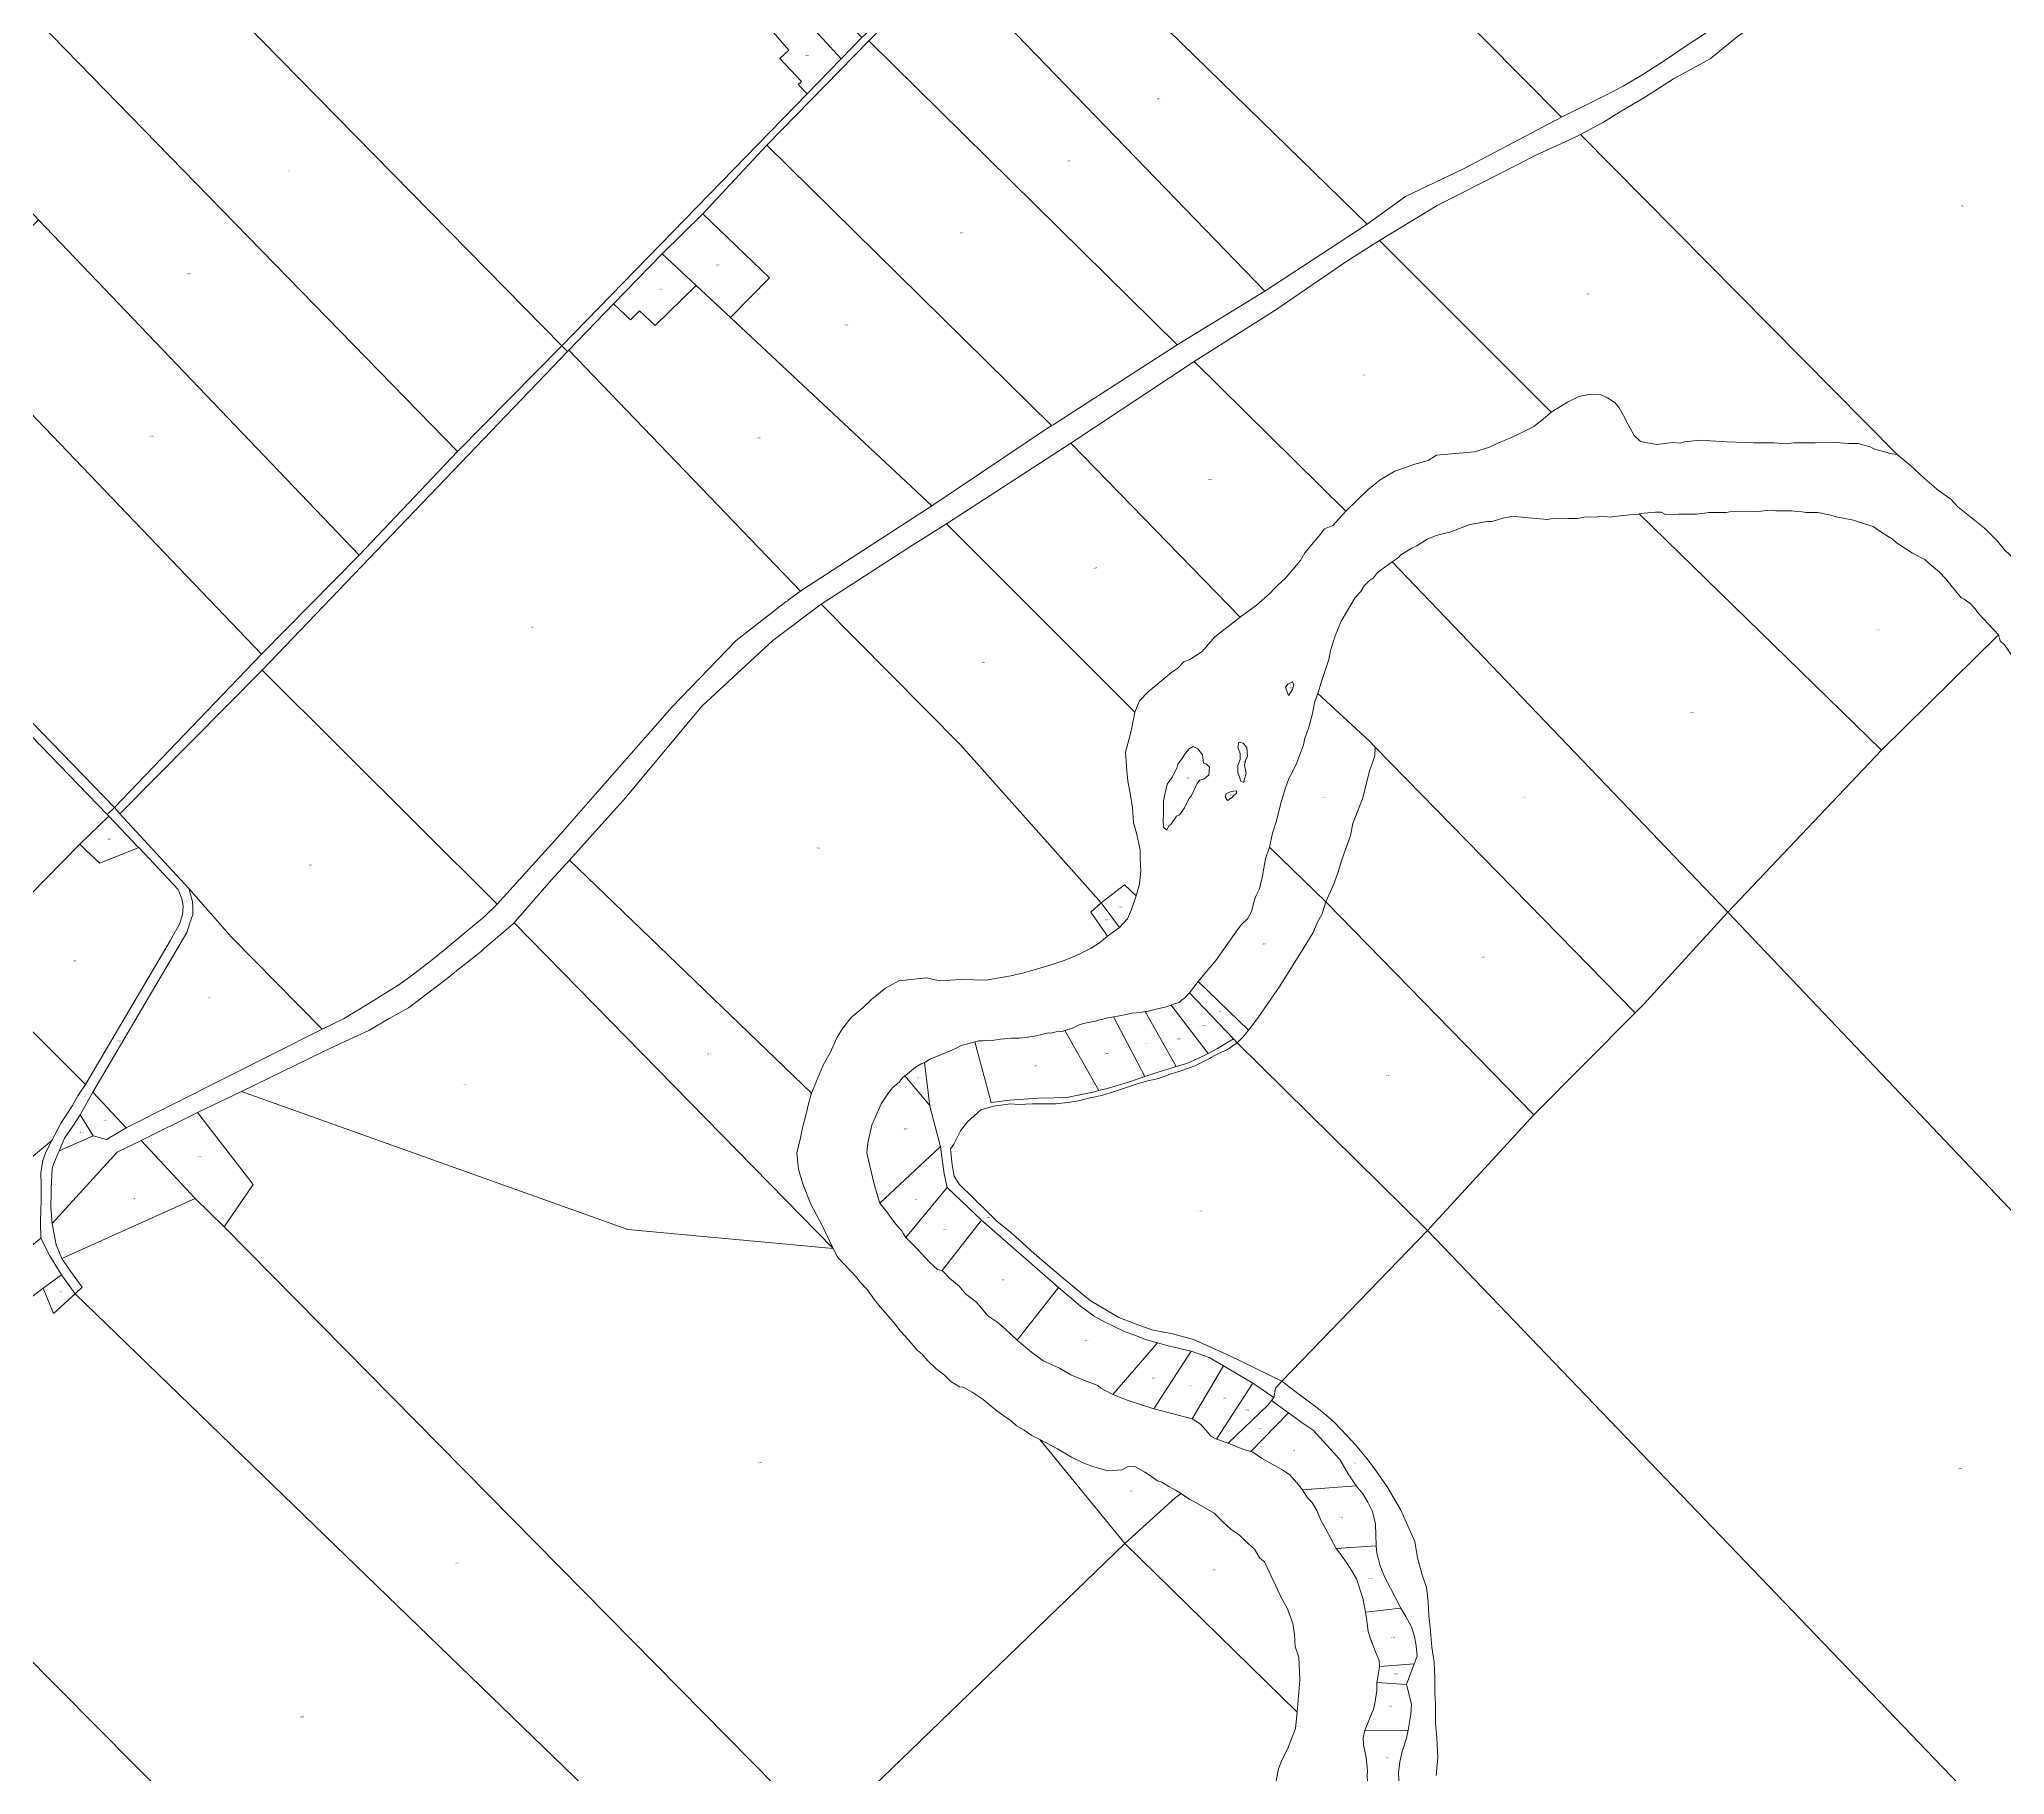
# Model space of a CAD drawing. Header units: metres. Extents: x 208626 to 229755, y 5040476 to 5064226.
# Drawn here: x 221569 to 224205, y 5051319 to 5053647 of the extents above; entities that cross this region are included whole.
import ezdxf

# ---------------------------------------------------------------- set-up
doc = ezdxf.new("R2010")
doc.units = ezdxf.units.M
doc.header["$LTSCALE"] = 0.56
doc.layers.add('6', color=7, linetype='Continuous', lineweight=13)
doc.layers.add('61', color=7, linetype='Continuous')

msp = doc.modelspace()

# ---------------------------------------------------------------- linework, layer by layer
at = {"layer": '6'}
msp.add_line((224060.9371, 5053089.6448), (223636.1519, 5053518.9586), dxfattribs=at)
for points in [[(221690.2989, 5053825.7959), (222104.6596, 5054234.7752), (222672.0376, 5053649.0681), (222644.3197, 5053620.6113), (222599.483, 5053669.3521), (222579.828, 5053690.7185), (222548.5198, 5053661.9248), (222567.3399, 5053640.0528), (222574.0426, 5053632.2632), (222562.3159, 5053620.9964), (222591.0577, 5053590.4151), (222586.689, 5053586.2763), (222598.5858, 5053573.6583), (222269.4404, 5053235.7386)], [(222269.4404, 5053235.7386), (222598.5858, 5053573.6583), (222644.3197, 5053620.6113), (222672.0376, 5053649.0681), (222677.1639, 5053653.82), (222682.0307, 5053658.3313), (222806.6044, 5053787.1956), (222907.5981, 5053888.9002), (222945.6095, 5053928.9122), (223083.127, 5054070.43), (223091.9032, 5054061.952), (222974.6182, 5053943.4165), (222886.5918, 5053850.8889), (222785.6495, 5053750.7341), (222681.6529, 5053644.7326), (222544.6574, 5053504.7307), (222458.6603, 5053412.7295), (222404.2614, 5053358.9204), (222338.9524, 5053291.9948), (222279.1397, 5053229.9189), (222277.3413, 5053228.0429)], [(222886.5918, 5053850.8889), (222974.6182, 5053943.4165), (223091.9032, 5054061.952), (223351.481, 5053804.2612), (223610.8425, 5053542.2366), (223480.3808, 5053473.7059), (223401.5562, 5053435.8063), (223349.9882, 5053398.9721)], [(223351.481, 5053804.2612), (223556.4462, 5054000.2367), (223859.373, 5053696.7979), (223833.1849, 5053676.2582), (223807.5103, 5053657.259), (223779.2682, 5053638.7732), (223749.9991, 5053618.747), (223719.703, 5053599.7478), (223693.6918, 5053583.8673), (223668.3537, 5053570.9922), (223610.8425, 5053542.2366)], [(221533.6589, 5053705.7143), (221675.6545, 5053840.7163), (221690.2989, 5053825.7959), (222269.4404, 5053235.7386), (222129.6706, 5053093.7249)], [(222785.6495, 5053750.7341), (222886.5918, 5053850.8889), (223349.9882, 5053398.9721), (223212.6581, 5053308.7417)], [(222681.6529, 5053644.7326), (222785.6495, 5053750.7341), (223212.6581, 5053308.7417), (223095.3077, 5053236.7543)], [(221403.6629, 5053580.7125), (221533.6589, 5053705.7143), (222129.6706, 5053093.7249), (221997.675, 5052954.7231), (221567.6663, 5053404.7154)], [(222548.5198, 5053661.9248), (222579.828, 5053690.7185), (222599.483, 5053669.3521), (222644.3197, 5053620.6113), (222598.5858, 5053573.6583), (222586.689, 5053586.2763), (222591.0577, 5053590.4151), (222562.3159, 5053620.9964), (222574.0426, 5053632.2632), (222567.3399, 5053640.0528)], [(222544.6574, 5053504.7307), (222681.6529, 5053644.7326), (223095.3077, 5053236.7543), (223054.7298, 5053211.0337), (222928.6645, 5053129.7375), (222926.6645, 5053128.7375)], [(223366.4026, 5053376.9469), (223443.7556, 5053423.773), (223530.1652, 5053467.6529), (223577.4204, 5053491.9556), (223620.6252, 5053511.5327), (223636.1519, 5053518.9586), (224060.9371, 5053089.6448), (224054.5044, 5053090.7323), (224030.5347, 5053096.839), (224024.6765, 5053100.2563), (224008.5665, 5053104.65), (223995.8855, 5053104.7386), (223973.9241, 5053106.3827), (223950.8803, 5053105.3716), (223922.6111, 5053105.3716), (223911.094, 5053104.3246), (223895.3889, 5053105.3716), (223868.1667, 5053105.3716), (223831.9599, 5053106.8136), (223796.2452, 5053108.9402), (223775.9211, 5053107.0093), (223769.7609, 5053105.2492), (223760.3721, 5053105.7761), (223738.3378, 5053103.2776), (223716.9164, 5053107.4478), (223708.3345, 5053115.39), (223699.9627, 5053130.1223), (223693.9719, 5053142.0887), (223688.2656, 5053152.4637), (223682.6318, 5053159.0071), (223672.4387, 5053165.8663), (223663.6654, 5053169.8936), (223654.1379, 5053170.6265), (223645.221, 5053169.8494), (223633.9356, 5053167.8579), (223618.6671, 5053159.8917), (223596.9729, 5053146.4413)], [(222458.6603, 5053412.7295), (222544.6574, 5053504.7307), (222926.6645, 5053128.7375), (222766.1468, 5053021.0414), (222495.6994, 5053273.7469), (222548.2428, 5053326.7997)], [(221435.5121, 5053271.7285), (221567.6663, 5053404.7154), (221997.675, 5052954.7231), (221866.8986, 5052821.9646)], [(222404.2614, 5053358.9204), (222458.6603, 5053412.7295), (222548.2428, 5053326.7997), (222495.6994, 5053273.7469), (222449.6628, 5053316.7296)], [(222338.9524, 5053291.9948), (222404.2614, 5053358.9204), (222449.6628, 5053316.7296), (222394.6645, 5053262.7288), (222373.6642, 5053282.7284), (222361.6646, 5053270.7283)], [(223117.8894, 5053214.6282), (223227.6586, 5053283.742), (223322.6811, 5053349.0414), (223366.4026, 5053376.9469), (223596.9729, 5053146.4413), (223588.7941, 5053139.3124), (223573.5205, 5053127.3862), (223552.9997, 5053117.1258), (223542.7393, 5053111.9956), (223527.3487, 5053106.1326), (223514.1113, 5053099.4817), (223494.1959, 5053093.507), (223458.3482, 5053090.1878), (223443.0797, 5053088.8601), (223432.0234, 5053081.7054), (223413.8705, 5053076.9109), (223387.3166, 5053067.617), (223367.4012, 5053055.6678), (223350.8051, 5053042.3909), (223321.3618, 5053013.7279)], [(221178.676, 5053122.7098), (221384.2487, 5053321.0575), (221435.5121, 5053271.7285), (221866.8986, 5052821.9646), (221669.3241, 5052616.3012)], [(222279.1397, 5053229.9189), (222338.9524, 5053291.9948), (222361.6646, 5053270.7283), (222373.6642, 5053282.7284), (222394.6645, 5053262.7288), (222449.6628, 5053316.7296), (222495.6994, 5053273.7469), (222766.1468, 5053021.0414), (222591.6724, 5052907.7326), (222589.6724, 5052906.7326)], [(221669.3241, 5052616.3012), (221866.8986, 5052821.9646), (221997.675, 5052954.7231), (222129.6706, 5053093.7249), (222269.4404, 5053235.7386), (222277.3413, 5053228.0429), (221867.6797, 5052800.7214), (221676.6971, 5052607.875)], [(221867.6797, 5052800.7214), (222277.3413, 5053228.0429), (222279.1397, 5053229.9189), (222589.6724, 5052906.7326), (222573.6728, 5052894.7323), (222572.6728, 5052893.7323), (222570.6729, 5052892.7323), (222503.3763, 5052840.5083), (222417.6418, 5052751.3984), (222308.2796, 5052626.5096), (222264.3998, 5052576.554), (222182.7157, 5052486.7691)], [(222952.5447, 5053105.2542), (223117.8894, 5053214.6282), (223321.3618, 5053013.7279), (223304.1196, 5052994.809), (223292.8914, 5052989.9271), (223285.7481, 5052980.6531), (223280.4373, 5052974.6785), (223266.4966, 5052958.0823), (223260.5219, 5052947.4608), (223250.5642, 5052936.1754), (223240.0577, 5052923.6441), (223230.6489, 5052914.9323), (223225.3381, 5052909.6215), (223219.9195, 5052903.771), (223201.4396, 5052887.7146), (223179.6332, 5052871.7871)], [(222785.4861, 5052996.6604), (222952.5447, 5053105.2542), (223179.6332, 5052871.7871), (223145.4604, 5052845.4252), (223128.6591, 5052825.4375), (223119.8645, 5052819.5744), (223112.264, 5052814.6697), (223103.9649, 5052811.7406), (223095.6793, 5052802.718), (223088.146, 5052798.0749), (223056.2312, 5052771.6504), (223044.4946, 5052759.2499), (223038.437, 5052744.303)], [(223383.3921, 5052946.0599), (223391.7359, 5052951.11), (223395.0295, 5052955.2819), (223409.7409, 5052964.2844), (223416.5033, 5052967.2405), (223430.6004, 5052976.1414), (223442.4574, 5052981.1916), (223462.4385, 5052986.0222), (223487.9091, 5052995.903), (223511.623, 5053000.0749), (223517.771, 5053000.0749), (223532.2629, 5053004.4664), (223539.0749, 5053005.7273), (223545.6709, 5053007.193), (223557.0747, 5053005.7838), (223591.9869, 5053002.7098), (223600.9894, 5053004.2468), (223619.214, 5053004.0272), (223632.1688, 5053004.0272), (223640.5126, 5053005.7838), (223659.6155, 5053006.223), (223664.0069, 5053007.1013), (223676.5226, 5053005.7838), (223681.1337, 5053006.8817), (223702.4616, 5053009.0061), (223712.7522, 5053009.5166), (223714.7284, 5053010.1753), (224040.0922, 5052693.1339), (223833.716, 5052475.9529)], [(222617.4639, 5052889.1137), (222739.9587, 5052968.1516), (222785.4861, 5052996.6604), (223038.437, 5052744.303), (223033.6667, 5052720.9388), (223030.2494, 5052707.2697), (223025.8558, 5052690.6715), (223027.5209, 5052665.6685), (223028.7849, 5052651.6169), (223031.9182, 5052635.6202), (223035.1312, 5052615.9796), (223036.6776, 5052595.7402), (223040.6779, 5052581.7403), (223045.6784, 5052559.7404), (223045.6149, 5052546.9101), (223046.5121, 5052530.7597), (223044.7177, 5052513.7122), (223041.1287, 5052501.1508), (223040.0613, 5052497.9462), (223024.4149, 5052512.4435), (222993.0753, 5052488.3102), (222804.3716, 5052700.4849)], [(223283.7058, 5052769.0837), (223288.9756, 5052785.1125), (223298.4172, 5052814.755), (223301.0521, 5052826.8315), (223307.2001, 5052846.3735), (223315.1048, 5052866.1351), (223323.4486, 5052880.627), (223333.9881, 5052898.1929), (223341.4536, 5052906.0975), (223346.0646, 5052913.7826), (223353.091, 5052920.8089), (223358.3608, 5052924.3221), (223364.0697, 5052931.3484), (223383.3921, 5052946.0599), (223833.716, 5052475.9529), (223720.8935, 5052352.0693), (223709.7287, 5052340.9046), (223360.9838, 5052697.1825), (223352.6727, 5052705.745)], [(222279.9265, 5052545.5006), (222354.8598, 5052629.2099), (222457.4712, 5052752.0735), (222552.6567, 5052840.5083), (222617.4639, 5052889.1137), (222804.3716, 5052700.4849), (222993.0753, 5052488.3102), (222979.192, 5052476.0775), (223001.8699, 5052443.6042), (222990.8767, 5052434.8096), (222979.8834, 5052427.4807), (222968.2901, 5052421.5983), (222957.6998, 5052417.0596), (222943.5793, 5052411.008), (222925.9287, 5052405.4606), (222903.2351, 5052398.4004), (222887.6018, 5052393.8617), (222871.7861, 5052390.4911), (222851.292, 5052386.8014), (222838.6844, 5052384.7842), (222804.8313, 5052385.7485), (222776.5985, 5052383.9443), (222758.6372, 5052387.8288), (222721.831, 5052383.6735), (222703.6747, 5052373.8172), (222684.9996, 5052358.7734), (222673.587, 5052347.3609), (222658.0245, 5052334.9109), (222646.0932, 5052319.867), (222638.3588, 5052307.2875), (222629.4931, 5052287.1857), (222620.2697, 5052270.451), (222604.7504, 5052233.2047)], [(221676.6971, 5052607.875), (221867.6797, 5052800.7214), (222182.7157, 5052486.7691), (222165.1638, 5052469.2171), (222142.2112, 5052450.315), (222112.4705, 5052425.9032), (222093.9848, 5052410.4984), (222072.4181, 5052394.0667), (222052.4263, 5052379.4322), (222010.7989, 5052353.5007), (221976.8179, 5052332.852), (221948.144, 5052319.1161), (221826.2762, 5052442.2141), (221769.2083, 5052507.7082)], [(223240.6716, 5052777.7431), (223243.6714, 5052781.7431), (223249.6713, 5052784.7432), (223251.6714, 5052780.7433), (223249.6716, 5052774.7432), (223244.6718, 5052766.7432), (223241.6717, 5052773.7431)], [(223218.9316, 5052563.1238), (223223.1035, 5052581.7876), (223228.1537, 5052597.2675), (223231.0082, 5052609.344), (223234.0822, 5052622.2989), (223240.6694, 5052642.7192), (223245.0609, 5052655.3447), (223249.2328, 5052663.4689), (223255.3808, 5052675.5454), (223264.8225, 5052700.5768), (223266.5791, 5052709.3597), (223268.5552, 5052715.2882), (223271.6293, 5052723.8516), (223276.6794, 5052742.2957), (223278.436, 5052751.957), (223279.3143, 5052757.2267), (223283.7058, 5052769.0837), (223352.6727, 5052705.745), (223360.9838, 5052697.1825), (223360.2509, 5052686.1892), (223357.6734, 5052677.7451), (223353.6737, 5052666.7451), (223343.961, 5052627.9414), (223330.6757, 5052594.7448), (223327.6762, 5052578.7448), (223321.6766, 5052562.7448), (223315.6771, 5052544.7447), (223310.6775, 5052528.7446), (223304.678, 5052512.7446), (223294.6787, 5052489.7445)], [(223076.4846, 5052599.3335), (223077.0263, 5052607.4585), (223077.0263, 5052625.3336), (223078.9221, 5052635.6252), (223081.6305, 5052647.8128), (223088.6721, 5052657.5628), (223091.1096, 5052662.167), (223094.6305, 5052668.9378), (223095.9847, 5052674.6253), (223102.4847, 5052683.0212), (223106.5472, 5052688.9795), (223111.4222, 5052695.2087), (223116.568, 5052697.917), (223123.068, 5052694.9378), (223129.2972, 5052686.8128), (223130.6514, 5052675.9795), (223134.7139, 5052674.3545), (223138.5056, 5052670.5628), (223137.4222, 5052660.0003), (223133.3597, 5052655.9378), (223130.6514, 5052654.3128), (223125.5055, 5052652.9586), (223121.9847, 5052648.3544), (223114.1305, 5052631.5627), (223110.8805, 5052627.7711), (223104.9222, 5052615.8544), (223098.1513, 5052606.646), (223094.0888, 5052604.4794), (223086.5055, 5052593.3752), (223083.7971, 5052591.7502), (223081.3596, 5052585.7918), (223077.0263, 5052590.1252)], [(223176.6741, 5052696.7422), (223177.6739, 5052703.7422), (223183.6739, 5052702.7423), (223188.674, 5052696.7424), (223189.6743, 5052684.7425), (223186.6744, 5052679.7424), (223185.6746, 5052672.7424), (223186.6748, 5052666.7424), (223187.6749, 5052661.7425), (223185.6751, 5052654.7424), (223184.6752, 5052649.7424), (223180.6752, 5052651.7424), (223176.6749, 5052663.7423), (223176.6747, 5052672.7423), (223179.6745, 5052680.7423), (223179.6742, 5052688.7423)], [(223294.6787, 5052489.7445), (223304.678, 5052512.7446), (223310.6775, 5052528.7446), (223315.6771, 5052544.7447), (223321.6766, 5052562.7448), (223327.6762, 5052578.7448), (223330.6757, 5052594.7448), (223343.961, 5052627.9414), (223353.6737, 5052666.7451), (223357.6734, 5052677.7451), (223360.2509, 5052686.1892), (223360.9838, 5052697.1825), (223709.7287, 5052340.9046), (223573.589, 5052203.8825)], [(223159.6759, 5052630.7421), (223160.6758, 5052634.7421), (223167.6756, 5052637.7422), (223174.6756, 5052638.7423), (223174.6756, 5052635.7423), (223170.6758, 5052631.7423), (223167.6759, 5052628.7422), (223162.676, 5052625.7421)], [(221622.904, 5052566.9629), (221661.9029, 5052604.7237), (221670.1669, 5052596.022), (221700.9224, 5052563.6374), (221701.9757, 5052562.5841), (221649.6877, 5052541.7185), (221631.6456, 5052558.7237)], [(221466.6922, 5052407.7158), (221622.904, 5052566.9629), (221631.6456, 5052558.7237), (221649.6877, 5052541.7185), (221701.9757, 5052562.5841), (221755.0576, 5052506.3277), (221759.7097, 5052493.9174), (221761.5668, 5052484.0129), (221760.9477, 5052472.2513), (221756.6891, 5052459.7203), (221751.2611, 5052450.4154), (221744.0133, 5052437.3002), (221630.8082, 5052244.7135)], [(223123.3764, 5052382.7017), (223126.0521, 5052386.1477), (223131.9806, 5052393.174), (223146.9413, 5052411.2261), (223157.6021, 5052426.3453), (223177.0084, 5052453.5142), (223181.3846, 5052459.4852), (223189.2892, 5052467.1702), (223194.7786, 5052476.8315), (223197.8526, 5052488.6884), (223199.17, 5052493.7386), (223201.1462, 5052498.3497), (223205.5408, 5052507.1163), (223209.9291, 5052526.4551), (223210.3683, 5052529.9682), (223213.6619, 5052547.5341), (223218.9316, 5052563.1238), (223294.6787, 5052489.7445), (223290.679, 5052476.7444), (223289.6791, 5052473.7444), (223282.6795, 5052460.7443), (223277.6798, 5052448.7443), (223265.6804, 5052428.7441), (223232.8169, 5052376.6964), (223203.6832, 5052334.7433), (223198.6834, 5052327.7432), (223190.6837, 5052317.7431)], [(222205.6862, 5052461.7274), (222207.6862, 5052463.7274), (222255.6238, 5052519.1727), (222279.9265, 5052545.5006), (222604.7504, 5052233.2047), (222600.6119, 5052218.72), (222597.508, 5052205.2699), (222592.3349, 5052186.6468), (222589.2311, 5052171.1275), (222585.0926, 5052153.5389), (222587.1618, 5052130.7773), (222593.3695, 5052110.0849), (222603.7157, 5052084.2194), (222618.5709, 5052056.6407), (222633.8118, 5052024.8321)], [(221640.2369, 5052234.5438), (221766.6893, 5052448.7205), (221770.6889, 5052461.7205), (221774.5664, 5052472.8703), (221774.5664, 5052481.5368), (221773.9474, 5052490.2032), (221769.2083, 5052507.7082), (221826.2762, 5052442.2141), (221948.144, 5052319.1161), (221685.1923, 5052186.7332)], [(222993.0753, 5052488.3102), (223024.4149, 5052512.4435), (223040.0613, 5052497.9462), (223033.8866, 5052479.4076), (223028.3021, 5052466.9855), (223023.1236, 5052461.1934), (223017.9934, 5052455.3304)], [(222979.192, 5052476.0775), (222993.0753, 5052488.3102), (223017.9934, 5052455.3304), (223001.8699, 5052443.6042)], [(223175.6843, 5052300.7429), (223183.684, 5052308.743), (223190.6837, 5052317.7431), (223198.6834, 5052327.7432), (223203.6832, 5052334.7433), (223232.8169, 5052376.6964), (223265.6804, 5052428.7441), (223277.6798, 5052448.7443), (223282.6795, 5052460.7443), (223289.6791, 5052473.7444), (223290.679, 5052476.7444), (223294.6787, 5052489.7445), (223573.589, 5052203.8825), (223431.0944, 5052048.997)], [(221839.9871, 5052235.3925), (221949.1143, 5052288.5202), (221979.2679, 5052302.8791), (222010.8574, 5052317.2379), (222038.1392, 5052333.0327), (222063.9852, 5052347.3915), (222115.6887, 5052386.7261), (222130.7349, 5052399.0093), (222161.6875, 5052423.7267), (222165.6873, 5052427.7268), (222203.6863, 5052459.7273), (222205.6862, 5052461.7274), (222633.8118, 5052024.8321), (222358.3781, 5052050.3394)], [(223431.0944, 5052048.997), (223573.589, 5052203.8825), (223709.7287, 5052340.9046), (223720.8935, 5052352.0693), (223833.716, 5052475.9529), (224853.9733, 5051402.7264), (224454.3678, 5050984.5279), (224430.7102, 5051006.7648)], [(221047.0942, 5051984.3826), (221262.1918, 5052211.122), (221279.5134, 5052229.3649), (221466.6922, 5052407.7158), (221630.8082, 5052244.7135), (221620.2901, 5052229.3649), (221612.9996, 5052216.5919), (221598.1428, 5052193.0688), (221585.2744, 5052169.4839), (221521.7014, 5052116.096), (221480.6862, 5052069.954), (221452.7731, 5052028.9388), (221431.1262, 5051991.9112), (221445.8304, 5051967.2268), (221441.3451, 5051955.0525), (221438.1551, 5051934.726), (221428.7691, 5051903.4392), (221416.3557, 5051860.8615), (221402.8234, 5051796.361), (221370.4734, 5051662.8529), (221359.938, 5051676.6094)], [(223111.5602, 5052367.4839), (223123.3764, 5052382.7017), (223190.6837, 5052317.7431), (223183.684, 5052308.743), (223175.6843, 5052300.7429), (223170.7057, 5052306.1732)], [(223052.252, 5052342.4987), (223054.6026, 5052342.8599), (223065.257, 5052345.5235), (223082.1374, 5052349.2593), (223087.241, 5052351.1904), (223136.5695, 5052286.3506), (223128.8315, 5052282.2255), (223108.0889, 5052272.9803), (223093.6582, 5052268.6466)], [(223087.241, 5052351.1904), (223090.2616, 5052352.3334), (223097.7271, 5052354.5291), (223101.0207, 5052358.0423), (223104.973, 5052360.6771), (223111.5602, 5052367.4839), (223170.7057, 5052306.1732), (223149.0556, 5052293.0116), (223136.5695, 5052286.3506)], [(222944.6344, 5052317.0765), (222948.6368, 5052318.2995), (222953.687, 5052319.8365), (222963.5678, 5052324.8867), (222969.6849, 5052326.7396), (222985.7447, 5052329.4977), (222990.7949, 5052331.4739), (222995.6255, 5052332.5717), (223000.4561, 5052333.6696), (223009.6855, 5052335.5155), (223051.5896, 5052255.3566), (223030.0448, 5052247.8127), (223003.0794, 5052239.5947), (222990.1963, 5052236.4889)], [(223009.6855, 5052335.5155), (223010.3369, 5052335.6458), (223019.9981, 5052337.4024), (223026.8049, 5052338.7198), (223033.8313, 5052340.2568), (223040.4185, 5052340.9155), (223047.6644, 5052341.7938), (223052.252, 5052342.4987), (223093.6582, 5052268.6466), (223088.6427, 5052267.0736), (223065.3073, 5052259.8829), (223051.5896, 5052255.3566)], [(222823.7363, 5052301.8359), (222824.5778, 5052302.051), (222828.7497, 5052303.1489), (222834.8977, 5052303.1489), (222838.4109, 5052304.0272), (222846.7547, 5052303.8076), (222858.18, 5052305.3605), (222872.4448, 5052306.8817), (222883.2039, 5052306.8817), (222894.8687, 5052308.0204), (222905.8619, 5052310.219), (222918.3356, 5052313.0297), (222922.288, 5052314.1276), (222925.8011, 5052313.6884), (222936.3407, 5052316.1037), (222940.7321, 5052315.8842), (222944.6344, 5052317.0765), (222990.1963, 5052236.4889), (222981.8182, 5052234.4585), (222947.0743, 5052227.2678), (222929.9617, 5052227.0109), (222908.7005, 5052226.3689), (222870.0674, 5052223.8008), (222845.7596, 5052220.703)], [(222729.9217, 5052256.1286), (222733.2353, 5052259.0147), (222743.9943, 5052267.7976), (222752.5577, 5052272.8478), (222756.2107, 5052274.2772), (222763.2115, 5052215.7708), (222762.9284, 5052216.835)], [(222678.6675, 5052152.6487), (222680.1333, 5052166.5735), (222685.61, 5052190.0413), (222697.8662, 5052218.72), (222707.9651, 5052233.6608), (222713.4175, 5052240.2038), (222722.1414, 5052247.8372), (222726.4285, 5052253.0862), (222729.9217, 5052256.1286), (222762.9284, 5052216.835), (222763.2115, 5052215.7708), (222777.8059, 5052160.9161), (222777.371, 5052160.9938), (222696.2423, 5052085.3543), (222688.9279, 5052109.4085)], [(221623.5231, 5052204.2113), (221640.2369, 5052234.5438), (221685.1923, 5052186.7332), (221658.9904, 5052170.7912), (221640.697, 5052175.719)], [(221781.0462, 5052207.2881), (221839.9871, 5052235.3925), (222358.3781, 5052050.3394), (222633.8118, 5052024.8321), (222639.8095, 5052012.8367), (222664.3455, 5051986.665), (222669.7979, 5051979.5768), (222679.6123, 5051969.2172), (222689.0243, 5051955.7591), (222696.7876, 5051946.5895), (222706.0567, 5051935.6846), (222716.4164, 5051923.6892), (222724.0498, 5051913.8748), (222734.4094, 5051902.4247), (222746.4048, 5051888.2483), (222752.9478, 5051882.7959), (222760.5812, 5051874.072), (222771.4861, 5051863.7123), (222782.9362, 5051854.9884), (222791.6601, 5051846.2645), (222803.0242, 5051838.9636), (222808.0175, 5051838.631), (222820.0129, 5051832.0881), (222834.7345, 5051822.2737), (222845.6394, 5051813.0045), (222853.0942, 5051806.7268), (222862.6217, 5051800.1308), (222872.3563, 5051793.3757), (222879.4445, 5051786.8328), (222889.8042, 5051780.8351), (222900.1638, 5051773.7469), (222911.0687, 5051768.2945), (223025.0854, 5051629.0926), (222620.715, 5051238.7362), (221816.699, 5052053.722), (221855.6973, 5052110.7225)], [(221595.1637, 5052155.5561), (221602.4761, 5052172.6408), (221613.6186, 5052188.7356), (221623.5231, 5052204.2113), (221640.697, 5052175.719)], [(221705.4378, 5052169.4839), (221781.0462, 5052207.2881), (221855.6973, 5052110.7225), (221816.699, 5052053.722), (221777.6983, 5052091.7214)], [(221585.7622, 5052058.1203), (221673.0342, 5052153.9571), (221705.4378, 5052169.4839), (221777.6983, 5052091.7214), (221598.7759, 5052011.5163), (221591.3501, 5052029.7434)], [(222696.2423, 5052085.3543), (222777.371, 5052160.9938), (222777.8059, 5052160.9161), (222780.5385, 5052140.9225), (222782.7372, 5052124.799), (222786.6917, 5052106.7372), (222731.138, 5052039.5537), (222727.8665, 5052044.4609), (222725.6855, 5052048.2776), (222722.4141, 5052052.0943), (222718.0521, 5052057.0015), (222710.4187, 5052066.816), (222707.1472, 5052072.2684), (222703.3305, 5052076.6304)], [(221598.7759, 5052011.5163), (221777.6983, 5052091.7214), (221816.699, 5052053.722), (222620.715, 5051238.7362), (222496.0053, 5051112.875), (221616.7137, 5051964.0277), (221626.2684, 5051972.9033), (221608.227, 5051997.3398)], [(222731.138, 5052039.5537), (222786.6917, 5052106.7372), (222832.5734, 5052062.5038), (222779.6647, 5051995.3889), (222773.6671, 5051996.4794), (222762.7622, 5052006.2938), (222746.4048, 5052024.2869)], [(222779.6647, 5051995.3889), (222832.5734, 5052062.5038), (222935.9102, 5051972.3589), (222880.535, 5051901.6068), (222864.1777, 5051916.8737), (222853.2728, 5051926.1428), (222841.2774, 5051934.3215), (222826.0105, 5051952.8598), (222811.2889, 5051963.7647), (222802.565, 5051974.1244), (222790.0244, 5051984.484)], [(221474.7035, 5051960.7169), (221570.7315, 5052038.546), (221582.725, 5052015.0849), (221598.6112, 5051989.4145), (221573.7026, 5051971.7184), (221489.7048, 5051907.7172)], [(221573.7026, 5051971.7184), (221598.6112, 5051989.4145), (221616.7137, 5051964.0277), (221587.7034, 5051937.7187)], [(221390.0847, 5051640.4418), (221406.7444, 5051712.2064), (221419.7687, 5051773.2539), (221427.9846, 5051808.6849), (221443.2674, 5051857.017), (221454.801, 5051901.8698), (221464.4123, 5051939.0336), (221469.5383, 5051957.6155), (221474.7035, 5051960.7169), (221489.7048, 5051907.7172), (221573.7026, 5051971.7184), (221587.7034, 5051937.7187), (221616.7137, 5051964.0277), (222496.0053, 5051112.875), (222204.8764, 5050819.0202)], [(222880.535, 5051901.6068), (222935.9102, 5051972.3589), (222965.274, 5051947.1935), (222983.8721, 5051933.9891), (222997.5412, 5051926.1781), (223009.7458, 5051920.32), (223025.3676, 5051912.9972), (223038.5485, 5051908.6036), (223052.7058, 5051902.7454), (223068.8158, 5051898.3518), (223008.6975, 5051828.7412), (222992.8554, 5051837.2679), (222988.6973, 5051840.7408), (222972.1361, 5051847.0823), (222952.5073, 5051855.261), (222937.2405, 5051863.9849), (222915.4307, 5051873.7993), (222899.6186, 5051885.7947)], [(223008.6975, 5051828.7412), (223068.8158, 5051898.3518), (223083.2202, 5051893.9402), (223096.4121, 5051891.0086), (223113.7286, 5051887.1236), (223063.934, 5051809.5026), (223029.3868, 5051820.9106)], [(223063.934, 5051809.5026), (223113.7286, 5051887.1236), (223138.1377, 5051878.3363), (223157.1768, 5051867.1081), (223115.3192, 5051796.1954), (223088.1723, 5051803.5324)], [(223115.3192, 5051796.1954), (223157.1768, 5051867.1081), (223196.6782, 5051843.9621), (223147.9013, 5051768.9835), (223140.3853, 5051773.0141), (223133.6617, 5051780.7877), (223126.3247, 5051788.8584)], [(223147.9013, 5051768.9835), (223196.6782, 5051843.9621), (223225.0341, 5051824.6363), (223221.5654, 5051820.9328), (223216.6966, 5051814.7444), (223163.5232, 5051763.6135)], [(223163.5232, 5051763.6135), (223216.6966, 5051814.7444), (223221.5654, 5051820.9328), (223244.3242, 5051804.3215), (223194.0397, 5051752.1746), (223183.0504, 5051755.3144)], [(223194.0397, 5051752.1746), (223244.3242, 5051804.3215), (223264.105, 5051789.8837), (223277.4348, 5051781.0758), (223296.079, 5051760.6901), (223313.3462, 5051741.5), (223324.7434, 5051722.5593), (223335.107, 5051706.2735), (223263.1524, 5051701.1226), (223257.9872, 5051707.6965), (223246.6515, 5051720.6243), (223237.7269, 5051726.9998), (223208.4991, 5051743.369), (223196.7195, 5051751.4089)], [(222911.0687, 5051768.2945), (222934.829, 5051755.8419), (222953.1715, 5051744.8364), (222970.0466, 5051736.7657), (222984.8485, 5051731.3935), (223002.3294, 5051726.4939), (223021.4056, 5051727.9613), (223028.2967, 5051731.8816), (223038.2807, 5051732.3635), (223051.7294, 5051724.5589), (223060.5167, 5051718.7007), (223068.8158, 5051712.8425), (223074.674, 5051711.378), (223083.9495, 5051705.5198), (223092.7367, 5051700.638), (223100.5477, 5051696.2443), (223092.3321, 5051690.288), (223025.0854, 5051629.0926)], [(223025.0854, 5051629.0926), (223092.3321, 5051690.288), (223100.5477, 5051696.2443), (223111.2719, 5051688.3526), (223118.254, 5051684.673), (223144.8213, 5051669.6615), (223157.03, 5051657.4527), (223167.6571, 5051647.7018), (223178.1118, 5051640.7319), (223185.8763, 5051632.8675), (223198.8216, 5051621.296), (223205.9912, 5051609.3676), (223212.4391, 5051604.3915), (223215.7261, 5051596.8784), (223221.3609, 5051585.1392), (223227.8117, 5051571.1047), (223233.8044, 5051558.3739), (223243.1958, 5051541.4694), (223250.2393, 5051521.7476), (223252.5872, 5051506.7214), (223253.5263, 5051490.7561), (223258.222, 5051476.669), (223259.6307, 5051445.6775), (223256.1812, 5051402.907)], [(223263.1524, 5051701.1226), (223335.107, 5051706.2735), (223344.1506, 5051695.7562), (223350.9851, 5051684.528), (223357.3193, 5051671.8759), (223361.2369, 5051654.7489), (223362.0095, 5051625.7274), (223308.4196, 5051622.4464), (223294.6135, 5051648.0614), (223288.0395, 5051660.2701), (223282.4047, 5051673.418), (223276.3003, 5051683.7485), (223270.196, 5051690.3225)], [(223308.4196, 5051622.4464), (223362.0095, 5051625.7274), (223363.1032, 5051615.8844), (223367.6529, 5051598.9566), (223373.6529, 5051583.5816), (223381.4997, 5051568.8586), (223395.4294, 5051542.1552), (223347.6247, 5051536.876), (223344.0679, 5051555.6477), (223335.5712, 5051581.4341), (223329.2481, 5051592.4995), (223322.1347, 5051603.3673), (223313.4404, 5051616.0135)], [(223347.6247, 5051536.876), (223395.4294, 5051542.1552), (223402.0253, 5051531.1619), (223409.3542, 5051517.2371), (223413.7515, 5051504.0451), (223415.9133, 5051491.696), (223417.1298, 5051477.6456), (223413.0917, 5051467.6692), (223366.594, 5051463.8639), (223366.0012, 5051472.163), (223361.0612, 5051483.426), (223354.3706, 5051500.9545), (223351.379, 5051510.892), (223349.403, 5051525.5142)], [(223363.0372, 5051442.3259), (223365.0132, 5051452.7985), (223366.594, 5051463.8639), (223413.0917, 5051467.6692), (223402.7051, 5051439.748)], [(223347.1307, 5051378.3045), (223356.0162, 5051400.4347), (223358.6901, 5051406.3633), (223360.4684, 5051414.2671), (223362.8396, 5051431.6557), (223363.0372, 5051435.0148), (223363.0372, 5051442.3259), (223402.7051, 5051439.748), (223409.567, 5051413.5868), (223408.6213, 5051399.9754), (223405.137, 5051378.5748)], [(223344.7595, 5051368.2271), (223347.1307, 5051378.3045), (223405.137, 5051378.5748), (223402.8777, 5051367.905), (223396.8951, 5051350.1392), (223393.9636, 5051336.2144), (223391.9512, 5051321.3483), (223393.008, 5051302.9791), (223351.0826, 5051302.6249), (223350.0758, 5051316.6331), (223350.2815, 5051324.5523), (223348.5138, 5051341.9467), (223345.1547, 5051358.94)]]:
    msp.add_lwpolyline(points, close=True, dxfattribs=at)
for points in [[(223636.1519, 5053518.9586), (223667.0671, 5053535.6346), (223688.5158, 5053549.1811), (223723.5109, 5053569.5009), (223761.0461, 5053593.6374), (223810.3655, 5053620.763), (223848.816, 5053651.9087), (223875.909, 5053669.9707), (223903.002, 5053690.2905), (223928.9661, 5053712.868), (223949.2343, 5053727.094), (223993.3947, 5053764.579), (224017.5066, 5053783.5168), (224045.2574, 5053814.9013), (224061.4491, 5053828.8179), (224080.6885, 5053848.2783), (224105.3361, 5053872.4125), (224656.5877, 5053291.704)], [(220680.8568, 5053648.9213), (220823.6688, 5053497.7034), (220899.6703, 5053418.7048), (221178.676, 5053122.7098), (221669.3241, 5052616.3012), (221659.7108, 5052606.9871), (221327.6743, 5052949.8147), (221230.292, 5053050.3618), (221220.6873, 5053060.2787), (220705.3865, 5053605.469), (220699.5251, 5053611.8213), (220630.1263, 5053687.0328)], [(223848.816, 5053651.9087), (223810.3655, 5053620.763), (223761.0461, 5053593.6374), (223723.5109, 5053569.5009), (223688.5158, 5053549.1811), (223667.0671, 5053535.6346), (223636.1519, 5053518.9586), (223620.6252, 5053511.5327), (223577.4204, 5053491.9556), (223530.1652, 5053467.6529), (223443.7556, 5053423.773), (223366.4026, 5053376.9469), (223322.6811, 5053349.0414), (223227.6586, 5053283.742), (223117.8894, 5053214.6282), (222952.5447, 5053105.2542), (222785.4861, 5052996.6604), (222739.9587, 5052968.1516), (222617.4639, 5052889.1137), (222552.6567, 5052840.5083), (222457.4712, 5052752.0735), (222354.8598, 5052629.2099), (222279.9265, 5052545.5006), (222255.6238, 5052519.1727), (222207.6862, 5052463.7274), (222205.6862, 5052461.7274), (222203.6863, 5052459.7273), (222165.6873, 5052427.7268), (222161.6875, 5052423.7267), (222130.7349, 5052399.0093), (222115.6887, 5052386.7261), (222063.9852, 5052347.3915), (222038.1392, 5052333.0327), (222010.8574, 5052317.2379), (221979.2679, 5052302.8791), (221949.1143, 5052288.5202)], [(223668.3537, 5053570.9922), (223693.6918, 5053583.8673), (223719.703, 5053599.7478), (223749.9991, 5053618.747), (223779.2682, 5053638.7732), (223807.5103, 5053657.259)], [(221584.1709, 5052080.177), (221584.6993, 5052099.7183), (221584.6992, 5052105.7183), (221586.0594, 5052131.5227), (221586.6984, 5052134.7183), (221587.6983, 5052137.7183), (221595.1637, 5052155.5561), (221640.697, 5052175.719), (221658.9904, 5052170.7912), (221685.1923, 5052186.7332), (221948.144, 5052319.1161), (221976.8179, 5052332.852), (222010.7989, 5052353.5007), (222052.4263, 5052379.4322), (222072.4181, 5052394.0667), (222093.9848, 5052410.4984), (222112.4705, 5052425.9032), (222142.2112, 5052450.315), (222165.1638, 5052469.2171), (222182.7157, 5052486.7691), (222264.3998, 5052576.554), (222308.2796, 5052626.5096), (222417.6418, 5052751.3984), (222503.3763, 5052840.5083), (222570.6729, 5052892.7323), (222572.6728, 5052893.7323), (222573.6728, 5052894.7323), (222589.6724, 5052906.7326), (222591.6724, 5052907.7326), (222766.1468, 5053021.0414), (222926.6645, 5053128.7375), (222928.6645, 5053129.7375), (223054.7298, 5053211.0337), (223095.3077, 5053236.7543), (223212.6581, 5053308.7417), (223349.9882, 5053398.9721), (223401.5562, 5053435.8063), (223480.3808, 5053473.7059), (223610.8425, 5053542.2366), (223668.3537, 5053570.9922)], [(224219.9613, 5052948.3205), (224204.9425, 5052962.0818), (224195.6049, 5052973.4944), (224178.081, 5052991.2478), (224142.4827, 5053019.517), (224133.0596, 5053029.987), (224116.3075, 5053041.5041), (224097.5336, 5053057.7621), (224078.4785, 5053075.3514), (224068.6129, 5053083.6581), (224060.9371, 5053089.6448)], [(223714.7284, 5053010.1753), (223721.5352, 5053011.0536), (223736.7596, 5053012.4055), (223744.2828, 5053012.3232), (223750.1459, 5053009.3917), (223760.2899, 5053008.8578), (223767.2064, 5053009.9557), (223791.6889, 5053009.7361), (223802.448, 5053011.0536), (223808.3765, 5053011.9319), (223831.6512, 5053011.9319), (223836.4819, 5053013.0297), (223875.1268, 5053013.4689), (223886.4348, 5053014.7863), (223893.6807, 5053015.0059), (223898.0722, 5053014.3472), (223920.2491, 5053014.1276), (223925.7384, 5053013.2493), (223933.6431, 5053013.0297), (223938.9128, 5053012.1515), (223954.5026, 5053012.1515), (223969.6531, 5053009.0774), (223979.3144, 5053006.223), (224002.374, 5053001.8548), (224018.3819, 5052996.1998), (224028.6423, 5052993.2682), (224037.9405, 5052986.9005), (224048.9191, 5052979.8742), (224054.4085, 5052976.8001), (224060.1174, 5052971.3108), (224081.6356, 5052957.6972), (224098.3231, 5052948.9143), (224107.3257, 5052940.7901), (224117.8652, 5052931.7876), (224125.7698, 5052923.4438), (224146.8489, 5052897.7537), (224151.0208, 5052895.9971), (224159.145, 5052889.8491), (224165.7322, 5052882.8227), (224170.3432, 5052876.6747)], [(224170.3432, 5052876.6747), (224196.9116, 5052847.9105), (224040.0922, 5052693.1339), (223714.7284, 5053010.1753)], [(221327.6743, 5052949.8147), (221659.7108, 5052606.9871), (221661.9029, 5052604.7237), (221622.904, 5052566.9629), (221466.6922, 5052407.7158)], [(224853.9733, 5051402.7264), (223833.716, 5052475.9529), (224040.0922, 5052693.1339), (224196.9116, 5052847.9105), (224199.4458, 5052840.0552), (224204.8436, 5052834.6069), (224218.0392, 5052815.9327)], [(221570.3106, 5052059.7977), (221570.9055, 5052077.9292), (221571.2364, 5052087.5914), (221571.1827, 5052110.1371), (221570.9083, 5052125.9751), (221571.5246, 5052131.7848), (221573.3817, 5052142.9274), (221577.411, 5052153.752), (221585.2744, 5052169.4839), (221598.1428, 5052193.0688), (221612.9996, 5052216.5919), (221620.2901, 5052229.3649), (221630.8082, 5052244.7135), (221744.0133, 5052437.3002), (221751.2611, 5052450.4154), (221756.6891, 5052459.7203), (221760.9477, 5052472.2513), (221761.5668, 5052484.0129), (221759.7097, 5052493.9174), (221755.0576, 5052506.3277), (221701.9757, 5052562.5841), (221700.9224, 5052563.6374), (221670.1669, 5052596.022), (221661.9029, 5052604.7237), (221659.7108, 5052606.9871), (221669.3241, 5052616.3012), (221676.6971, 5052607.875), (221769.2083, 5052507.7082), (221773.9474, 5052490.2032), (221774.5664, 5052481.5368), (221774.5664, 5052472.8703), (221770.6889, 5052461.7205), (221766.6893, 5052448.7205), (221640.2369, 5052234.5438), (221623.5231, 5052204.2113), (221613.6186, 5052188.7356), (221602.4761, 5052172.6408), (221595.1637, 5052155.5561), (221587.6983, 5052137.7183), (221586.6984, 5052134.7183)], [(222756.2107, 5052274.2772), (222757.6079, 5052274.8239), (222763.3074, 5052278.6435), (222773.6368, 5052282.7286), (222791.8614, 5052290.4137), (222799.5936, 5052294.0956), (222805.4567, 5052297.0271), (222816.1961, 5052299.9081), (222823.7363, 5052301.8359), (222845.7596, 5052220.703), (222870.0674, 5052223.8008), (222908.7005, 5052226.3689), (222929.9617, 5052227.0109), (222947.0743, 5052227.2678), (222981.8182, 5052234.4585), (222990.1963, 5052236.4889), (223003.0794, 5052239.5947), (223030.0448, 5052247.8127), (223051.5896, 5052255.3566), (223065.3073, 5052259.8829), (223088.6427, 5052267.0736), (223093.6582, 5052268.6466), (223108.0889, 5052272.9803), (223128.8315, 5052282.2255), (223136.5695, 5052286.3506), (223149.0556, 5052293.0116), (223170.7057, 5052306.1732), (223175.6843, 5052300.7429), (223162.6846, 5052291.7427), (223149.9128, 5052286.0338), (223140.7233, 5052280.8846), (223138.685, 5052279.7424), (223118.6854, 5052269.7421), (223102.6857, 5052263.7418), (223097.2706, 5052262.149), (223085.6859, 5052258.7416), (223070.6862, 5052252.7414), (223055.6863, 5052249.7411), (223041.6865, 5052245.7409), (223024.6868, 5052239.7407)], [(222791.0401, 5052158.5529), (222795.6901, 5052164.7372), (222799.6899, 5052172.7373), (222804.6896, 5052182.7373), (222813.6893, 5052194.7374), (222831.6887, 5052210.7377), (222848.6885, 5052215.7379), (222871.6883, 5052218.7383), (222882.6882, 5052217.7385), (222900.7317, 5052218.6084), (222918.688, 5052218.739), (222932.6879, 5052218.7393), (222948.6878, 5052220.7395), (222962.6876, 5052222.7397), (222978.4176, 5052226.6701), (222993.6872, 5052229.7402), (223009.687, 5052234.7404), (223024.6868, 5052239.7407), (223041.6865, 5052245.7409), (223055.6863, 5052249.7411), (223070.6862, 5052252.7414), (223085.6859, 5052258.7416), (223097.2706, 5052262.149), (223102.6857, 5052263.7418), (223118.6854, 5052269.7421), (223138.685, 5052279.7424), (223140.7233, 5052280.8846), (223149.9128, 5052286.0338), (223162.6846, 5052291.7427), (223175.6843, 5052300.7429), (223431.0944, 5052048.997), (223235.7587, 5051846.9365), (223164.9877, 5051881.2654), (223116.9329, 5051902.7348), (223088.8313, 5051910.0681), (223061.0049, 5051915.4381), (223038.0603, 5051924.2254), (223017.0685, 5051932.0363), (222978.4176, 5051954.7696), (222942.3766, 5051984.76)], [(221949.1143, 5052288.5202), (221839.9871, 5052235.3925), (221781.0462, 5052207.2881), (221705.4378, 5052169.4839), (221673.0342, 5052153.9571), (221585.7622, 5052058.1203), (221584.1709, 5052080.177)], [(223157.1768, 5051867.1081), (223138.1377, 5051878.3363), (223113.7286, 5051887.1236), (223096.4121, 5051891.0086), (223083.2202, 5051893.9402), (223068.8158, 5051898.3518), (223052.7058, 5051902.7454), (223038.5485, 5051908.6036), (223025.3676, 5051912.9972), (223009.7458, 5051920.32), (222997.5412, 5051926.1781), (222983.8721, 5051933.9891), (222965.274, 5051947.1935), (222935.9102, 5051972.3589), (222832.5734, 5052062.5038), (222786.6917, 5052106.7372), (222782.7372, 5052124.799), (222780.5385, 5052140.9225), (222777.8059, 5052160.9161), (222763.2115, 5052215.7708), (222756.2107, 5052274.2772)], [(223024.6868, 5052239.7407), (223009.687, 5052234.7404), (222993.6872, 5052229.7402), (222978.4176, 5052226.6701), (222962.6876, 5052222.7397), (222948.6878, 5052220.7395), (222932.6879, 5052218.7393), (222918.688, 5052218.739), (222900.7317, 5052218.6084), (222882.6882, 5052217.7385), (222871.6883, 5052218.7383), (222848.6885, 5052215.7379), (222831.6887, 5052210.7377), (222813.6893, 5052194.7374), (222804.6896, 5052182.7373), (222799.6899, 5052172.7373), (222795.6901, 5052164.7372), (222791.0401, 5052158.5529), (222792.4421, 5052144.8587), (222793.4811, 5052137.0729), (222795.9291, 5052121.8675), (222802.5251, 5052110.8742), (222839.9023, 5052074.9628), (222853.6925, 5052060.7383), (222868.6927, 5052048.7386), (222882.6929, 5052036.7388), (222903.6933, 5052017.7392), (222942.3766, 5051984.76), (222978.4176, 5051954.7696), (223017.0685, 5051932.0363), (223038.0603, 5051924.2254), (223061.0049, 5051915.4381), (223088.8313, 5051910.0681), (223116.9329, 5051902.7348), (223164.9877, 5051881.2654), (223235.7587, 5051846.9365), (223226.9868, 5051837.329), (223225.0341, 5051824.6363), (223196.6782, 5051843.9621), (223157.1768, 5051867.1081)], [(221521.7014, 5052116.096), (221585.2744, 5052169.4839), (221577.411, 5052153.752), (221573.3817, 5052142.9274), (221571.5246, 5052131.7848), (221570.9083, 5052125.9751), (221571.1827, 5052110.1371), (221571.2364, 5052087.5914), (221570.9055, 5052077.9292), (221570.3106, 5052059.7977), (221570.7315, 5052038.546), (221474.7035, 5051960.7169)], [(222942.3766, 5051984.76), (222903.6933, 5052017.7392), (222882.6929, 5052036.7388), (222868.6927, 5052048.7386), (222853.6925, 5052060.7383), (222839.9023, 5052074.9628), (222802.5251, 5052110.8742), (222795.9291, 5052121.8675), (222793.4811, 5052137.0729), (222792.4421, 5052144.8587), (222791.0401, 5052158.5529)], [(221586.6984, 5052134.7183), (221586.0594, 5052131.5227), (221584.6992, 5052105.7183), (221584.6993, 5052099.7183), (221584.1709, 5052080.177), (221585.7622, 5052058.1203), (221591.3501, 5052029.7434), (221598.7759, 5052011.5163), (221608.227, 5051997.3398), (221626.2684, 5051972.9033), (221616.7137, 5051964.0277), (221598.6112, 5051989.4145), (221582.725, 5052015.0849), (221570.7315, 5052038.546), (221570.3106, 5052059.7977)], [(223235.7587, 5051846.9365), (223431.0944, 5052048.997), (224430.7102, 5051006.7648)], [(223221.5654, 5051820.9328), (223225.0341, 5051824.6363), (223226.9868, 5051837.329), (223235.7587, 5051846.9365), (223258.7187, 5051829.0299), (223280.6759, 5051812.7419), (223291.7718, 5051803.604), (223305.6966, 5051791.7459), (223322.697, 5051773.7462), (223334.6972, 5051760.7464), (223351.4733, 5051740.6689), (223362.698, 5051725.7469), (223377.6984, 5051703.7472), (223387.6988, 5051686.7474), (223394.6991, 5051674.7475), (223402.6995, 5051656.7476), (223413.9606, 5051631.8043), (223417.7006, 5051609.748), (223423.7012, 5051586.7481), (223429.7016, 5051569.7482), (223431.7021, 5051550.7483), (223432.7026, 5051531.7483), (223434.7029, 5051516.7484), (223436.7036, 5051489.7485), (223439.7041, 5051469.7486), (223440.7047, 5051447.7486), (223440.7052, 5051428.7486), (223441.7056, 5051413.7487), (223441.7062, 5051387.7487), (223443.7067, 5051368.7488), (223444.7074, 5051341.7489), (223442.708, 5051317.7489)], [(223322.697, 5051773.7462), (223305.6966, 5051791.7459), (223291.7718, 5051803.604), (223280.6759, 5051812.7419), (223258.7187, 5051829.0299), (223235.7587, 5051846.9365)], [(223391.9512, 5051321.3483), (223393.9636, 5051336.2144), (223396.8951, 5051350.1392), (223402.8777, 5051367.905), (223405.137, 5051378.5748), (223408.6213, 5051399.9754), (223409.567, 5051413.5868), (223402.7051, 5051439.748), (223413.0917, 5051467.6692), (223417.1298, 5051477.6456), (223415.9133, 5051491.696), (223413.7515, 5051504.0451), (223409.3542, 5051517.2371), (223402.0253, 5051531.1619), (223395.4294, 5051542.1552), (223381.4997, 5051568.8586), (223373.6529, 5051583.5816), (223367.6529, 5051598.9566), (223363.1032, 5051615.8844), (223362.0095, 5051625.7274), (223361.2369, 5051654.7489), (223357.3193, 5051671.8759), (223350.9851, 5051684.528), (223344.1506, 5051695.7562), (223335.107, 5051706.2735), (223324.7434, 5051722.5593), (223313.3462, 5051741.5), (223296.079, 5051760.6901), (223277.4348, 5051781.0758), (223264.105, 5051789.8837), (223244.3242, 5051804.3215), (223221.5654, 5051820.9328)], [(223442.708, 5051317.7489), (223444.7074, 5051341.7489), (223443.7067, 5051368.7488), (223441.7062, 5051387.7487), (223441.7056, 5051413.7487), (223440.7052, 5051428.7486), (223440.7047, 5051447.7486), (223439.7041, 5051469.7486), (223436.7036, 5051489.7485), (223434.7029, 5051516.7484), (223432.7026, 5051531.7483), (223431.7021, 5051550.7483), (223429.7016, 5051569.7482), (223423.7012, 5051586.7481), (223417.7006, 5051609.748), (223413.9606, 5051631.8043), (223402.6995, 5051656.7476), (223394.6991, 5051674.7475), (223387.6988, 5051686.7474), (223377.6984, 5051703.7472), (223362.698, 5051725.7469), (223351.4733, 5051740.6689), (223334.6972, 5051760.7464), (223322.697, 5051773.7462)], [(221390.0847, 5051640.4418), (222204.8764, 5050819.0202), (221800.8524, 5050413.3801), (221403.7335, 5050794.7181)], [(222620.715, 5051238.7362), (223025.0854, 5051629.0926), (223256.1812, 5051402.907), (223253.9825, 5051380.9204), (223242.9892, 5051353.0707), (223235.6604, 5051338.413), (223231.2631, 5051326.6869), (223223.2013, 5051284.9124)], [(223393.008, 5051302.9791), (223391.9512, 5051321.3483)]]:
    msp.add_lwpolyline(points, dxfattribs=at)

# ---------------------------------------------------------------- texts
at = {"layer": '61'}
for s, width, p in [('2633', 1.2, (222596.4219, 5053624.25)), ('3097', 1.2, (223067.8125, 5053566.25)), ('2784', 1.2, (222947.1563, 5053483.25)), ('2497', 1.2, (221901.5469, 5053469.25)), ('2860', 1.2, (224146.375, 5053422.75)), ('3090', 1.2, (222803.8906, 5053386.5)), ('2496', 1.2, (221766.6719, 5053331.5)), ('2632', 1.2, (222476.125, 5053343)), ('2631', 1.05, (222400.4922, 5053311)), ('3100', 1.1, (223643.8047, 5053304.5)), ('2634', 1.2, (222648.8516, 5053263)), ('2783', 1.2, (223342.7422, 5053195.5)), ('2486', 1.2, (221716.5938, 5053113.75)), ('3088', 1.2, (222530.8984, 5053111.5)), ('2635', 1.2, (223136.9531, 5053055.75)), ('4835', 1.2, (222043.5965, 5052994.7862)), ('3089', 1.2, (222982.5625, 5052937.25)), ('2484', 1.2, (222228.6719, 5052857.5)), ('2785', 1.2, (224033.0781, 5052854)), ('2627', 1.2, (222831.9844, 5052810)), ('3605', 1.2, (223246.1719, 5052776)), ('3098', 1.2, (223783.3438, 5052743)), ('3091', 1.1, (223183.1719, 5052676.75)), ('3867', 1.2, (223107.5, 5052655.5)), ('3590', 1.2, (223165.6094, 5052632)), ('2774', 1.2, (223289.9531, 5052629)), ('2781', 1.1, (223558.7031, 5052629)), ('2483', 1.2, (221660.6016, 5052573)), ('2626', 1.2, (222611.1094, 5052561)), ('2481', 1.1, (221929.7031, 5052538.25)), ('2773', 1.2, (223016.5625, 5052481.75)), ('2772', 1.2, (222998.5938, 5052464.75)), ('4507', 1.2, (223209.0313, 5052432.5)), ('2482', 1.2, (221614.125, 5052409.75)), ('2780', 1.2, (223502.2031, 5052415)), ('2618', 1.1, (221794.1875, 5052360.25)), ('4012', 1.1, (223128.9688, 5052323)), ('4013', 1.1, (223151.0781, 5052341.5)), ('4938', 1.2, (221673.0772, 5052302.554)), ('2777', 1.2, (223051.6719, 5052299)), ('2782', 1.2, (223094.4063, 5052305.5)), ('2619', 1.1, (222464.7031, 5052285)), ('2628', 1.2, (222902.2734, 5052269)), ('2629', 1.2, (222998.1094, 5052285.75)), ('2621', 1.1, (222137.9688, 5052243.5)), ('2625', 1.2, (222746.5625, 5052253)), ('2779', 1.2, (223374.6406, 5052256.25)), ('3445', 1.2, (221654.3594, 5052195.75)), ('4679', 1.2, (221622.8359, 5052180)), ('2623', 1.2, (222728.2344, 5052184.75)), ('2615', 1.1, (221780.5625, 5052148)), ('2624', 1.2, (222741.4688, 5052089.75)), ('4680', 1.2, (222839.3672, 5052065.5)), ('2778', 1.2, (223123.4375, 5052074)), ('2622', 1.2, (222781.8594, 5052049.5)), ('2616', 1.1, (222858.8828, 5051982)), ('2612', 1.1, (221595.2031, 5051965.75)), ('2617', 1.1, (222971.2813, 5051900.5)), ('2754', 1.2, (223061.2188, 5051850)), ('2757', 1.2, (223110.5625, 5051839.75)), ('2758', 1.2, (223156, 5051823.25)), ('2756', 1.2, (223186.4688, 5051807)), ('2755', 1.2, (223203.9219, 5051782.5)), ('2761', 1.1, (223248.9063, 5051752.5)), ('2614', 1.1, (222532.875, 5051737)), ('2771', 1.1, (223333.1406, 5051736)), ('2859', 1.2, (224142.5313, 5051729)), ('3621', 1.05, (223032.1328, 5051698.5)), ('2769', 1.2, (223312.5781, 5051663.5)), ('2610', 1.1, (222126.2266, 5051602.5)), ('2609', 1.2, (223142.3594, 5051592.75)), ('2767', 1.2, (223351.9219, 5051581.25)), ('2768', 1.2, (223382.375, 5051502.75)), ('3083', 1.2, (223386.5156, 5051453.5)), ('2766', 1.2, (223378.3438, 5051410)), ('2475', 1.2, (221918.6719, 5051395.5)), ('4035', 1.2, (223374.9531, 5051340.75))]:
    msp.add_text(s, height=1.4, dxfattribs=dict(at, width=width)).set_placement(p)
msp.add_text('2611', height=1.4, dxfattribs=at).set_placement((221695.1094, 5052090.5))

doc.saveas('drawing.dxf')
